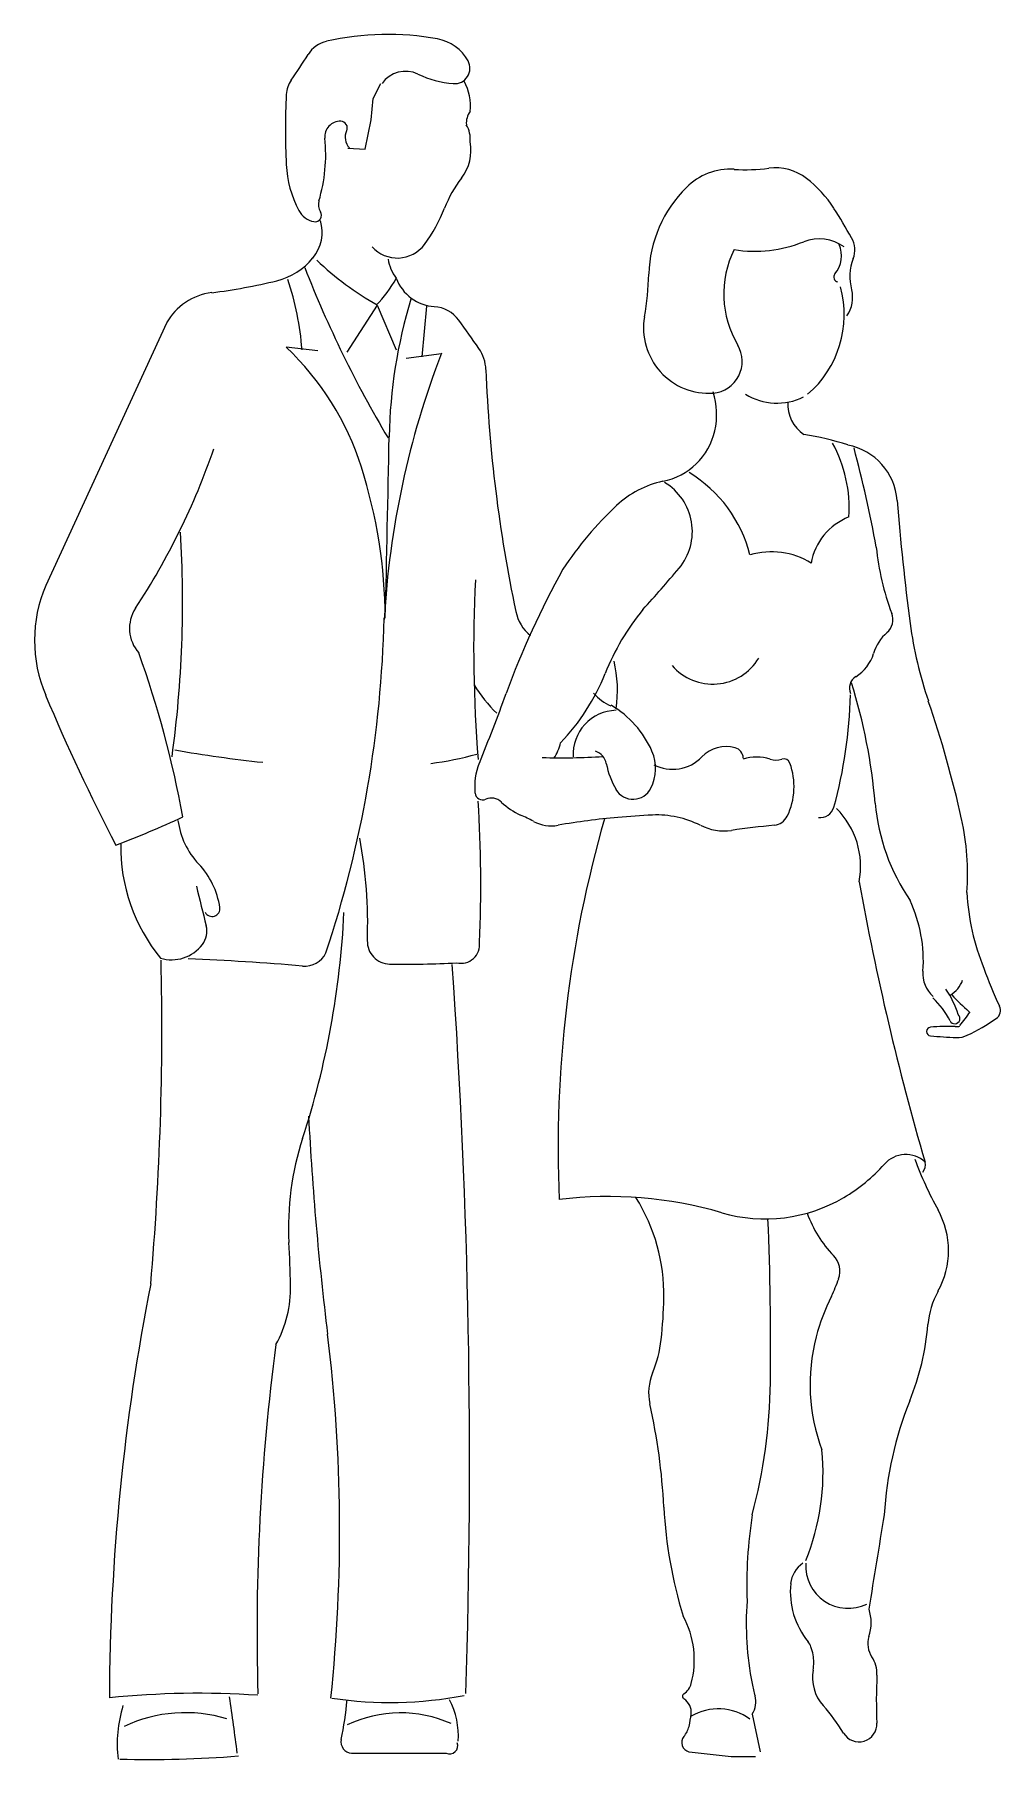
# Model space of a CAD drawing. Extents: x 7.07 to 8.08, y 18.57 to 20.38.
import ezdxf

# ---------------------------------------------------------------- set-up
doc = ezdxf.new("R2010")
doc.units = 0
doc.header["$LTSCALE"] = 0.4
doc.header["$MEASUREMENT"] = 0
doc.layers.add('PERSONA', color=31, linetype='CONTINUOUS')

msp = doc.modelspace()

# ---------------------------------------------------------------- linework, layer by layer
at = {"layer": 'PERSONA'}
for p, q in [((7.4254, 20.315), (7.4334, 20.3305)), ((7.4231, 20.2925), (7.4254, 20.315)), ((7.4169, 20.2619), (7.4231, 20.2925)), ((7.3988, 20.263), (7.4169, 20.2619)), ((7.4294, 20.0984), (7.3975, 20.0491)), ((7.4294, 20.0984), (7.4494, 20.0516)), ((7.4813, 20.0972), (7.4762, 20.0441)), ((7.2086, 20.0796), (7.0819, 19.8045)), ((7.3672, 20.0503), (7.3341, 20.0541)), ((7.4597, 20.0428), (7.4968, 20.0478)), ((7.8226, 18.6214), (7.8309, 18.5819)), ((7.4026, 18.5805), (7.5019, 18.5805)), ((7.7564, 18.5819), (7.8006, 18.5768)), ((7.8006, 18.5768), (7.8262, 18.5768))]:
    msp.add_line(p, q, dxfattribs=at)
for centre, radius, start, end in [((7.4407, 20.09), 0.2921, 79.7372, 102.7323), ((6.8624, 20.6687), 0.5825, 324.959, 328.1152), ((7.3832, 20.3447), 0.0309, 102.7323, 148.1152), ((7.4846, 20.3323), 0.0458, 28.7735, 79.7372), ((7.4592, 20.3136), 0.0299, 64.2463, 145.5974), ((7.5106, 20.3466), 0.0161, 265.4718, 28.7735), ((7.3626, 20.3179), 0.0285, 144.959, 177.3681), ((7.5175, 20.4345), 0.1043, 244.2463, 265.4718), ((7.4712, 20.3067), 0.0561, 354.391, 27.9534), ((8.1347, 20.2824), 0.8014, 177.3681, 182.6319), ((7.3909, 20.2749), 0.0163, 88.9993, 185.7552), ((7.3911, 20.2841), 0.00706, 335.0461, 88.9993), ((7.5425, 20.2893), 0.0196, 142.3011, 185.4126), ((7.206, 20.2562), 0.1695, 343.3224, 5.7552), ((7.4122, 20.2743), 0.0163, 155.0461, 222.9857), ((7.4987, 20.2726), 0.0284, 353.6326, 31.4157), ((7.4799, 20.2606), 0.0479, 322.424, 10.593), ((7.448, 20.2509), 0.114, 182.6319, 207.8979), ((7.7999, 20.1751), 0.0657, 86.6951, 134.7955), ((7.8152, 20.4405), 0.2002, 266.6951, 277.1793), ((7.8469, 20.1888), 0.0535, 52.3669, 97.1793), ((7.6185, 20.154), 0.127, 142.424, 158.7287), ((7.8477, 20.127), 0.1335, 134.7955, 178.2659), ((7.8041, 20.1332), 0.1237, 32.593, 52.3669), ((7.3812, 20.2037), 0.0134, 163.3224, 213.9204), ((7.3498, 20.2586), 0.1613, 323.2267, 338.7287), ((7.3684, 19.8546), 0.6408, 29.3685, 32.593), ((7.3673, 20.2082), 0.0227, 207.8979, 259.6312), ((7.3283, 20.1751), 0.0435, 321.0254, 15.999), ((7.3644, 20.1925), 0.00678, 259.6312, 33.9204), ((7.4506, 20.1832), 0.0355, 222.0182, 323.2267), ((7.8255, 20.2913), 0.1365, 260.7956, 292.0697), ((7.8931, 20.1245), 0.0434, 53.4518, 112.0697), ((7.887, 20.1499), 0.0293, 319.9069, 24.0711), ((7.9042, 20.1562), 0.026, 339.4649, 29.3685), ((7.308, 20.1915), 0.0695, 283.6347, 321.0254), ((7.603, 20.3995), 0.3475, 227.0119, 240.0265), ((7.4867, 20.1542), 0.0465, 189.5203, 216.6687), ((7.8987, 20.1101), 0.1058, 153.9631, 210.5389), ((7.9791, 20.1281), 0.054, 159.4649, 194.6025), ((8.4816, 20.5787), 1.2112, 201.3494, 210.7621), ((7.3526, 20.1774), 0.1094, 313.7732, 332.2264), ((7.4925, 20.1427), 0.046, 200.6415, 266.1109), ((7.3895, 20.1408), 0.3249, 350.2958, 358.2659), ((7.9133, 20.1277), 0.00508, 139.9069, 257.7661), ((7.2638, 20.0485), 0.0634, 97.1293, 150.5966), ((7.1798, 20.7201), 0.6135, 277.1293, 283.6347), ((7.0357, 20.0264), 0.316, 4.5741, 18.22), ((7.8095, 20.0881), 0.1096, 310.5837, 15.5034), ((7.8954, 20.1063), 0.0326, 324.3159, 14.6025), ((7.9733, 19.9503), 0.5314, 163.1102, 178.9094), ((7.487, 20.0622), 0.0346, 35.9423, 86.1109), ((5.907, 18.9167), 1.9862, 34.8913, 35.9423), ((7.7773, 20.0745), 0.0686, 170.2958, 273.6991), ((7.1303, 19.8387), 0.2966, 17.6547, 46.5778), ((7.7788, 20.0394), 0.0334, 275.0091, 30.5389), ((8.3569, 19.7172), 0.9215, 158.9716, 176.7815), ((7.5021, 20.0292), 0.0414, 2.1196, 34.8913), ((9.0251, 20.0855), 1.4826, 182.1196, 192.0001), ((7.7072, 19.9838), 0.0782, 347.2354, 17.5003), ((7.8488, 20.0582), 0.0626, 237.9982, 296.2273), ((7.898, 19.9946), 0.0382, 177.0293, 236.3464), ((7.7159, 19.9818), 0.0693, 280.8451, 347.2354), ((6.543, 20.1954), 0.7569, 326.766, 340.9099), ((-41.1889, 20.8862), 48.6397, 358.68527, 358.90945), ((7.8178, 19.617), 0.3509, 72.5571, 80.3105), ((7.7812, 19.885), 0.1432, 356.5026, 28.7093), ((7.9106, 19.8886), 0.0643, 4.4344, 78.9259), ((6.5858, 19.5921), 1.3901, 10.4633, 14.8601), ((6.9047, 19.7669), 0.5333, 0.349, 17.6547), ((7.7514, 19.8124), 0.1038, 102.5188, 133.0495), ((7.7, 19.861), 0.0599, 320.1958, 59.1182), ((7.6834, 19.802), 0.1412, 14.1141, 58.772), ((10.3829, 20.0803), 2.4154, 184.4344, 187.5119), ((7.9298, 19.6214), 0.3652, 133.0495, 146.7908), ((7.9475, 19.8166), 0.0641, 111.4375, 169.9459), ((6.0301, 19.7874), 1.1954, 352.1844, 3.5007), ((7.843, 19.762), 0.0778, 57.7881, 106.8951), ((8.2301, 19.8733), 0.2789, 185.9257, 200.5829), ((8.4286, 19.3745), 0.9202, 150.9409, 159.8692), ((6.8456, 20.5729), 1.172, 317.3832, 320.1958), ((7.2169, 19.747), 0.1467, 156.9221, 203.0779), ((8.9682, 19.7387), 1.4376, 177.1376, 184.6596), ((7.2084, 19.7594), 0.0386, 146.766, 221.5959), ((6.245, 19.7965), 1.192, 341.5545, 358.7314), ((7.6164, 19.7848), 0.0421, 190.2365, 231.4533), ((7.9048, 19.618), 0.2544, 140.6199, 158.2622), ((7.9519, 19.7688), 0.0183, 311.2765, 20.5829), ((8.4017, 19.8191), 0.417, 187.5119, 198.9923), ((7.9952, 19.7196), 0.0473, 131.2765, 163.1882), ((6.1609, 19.3677), 1.0824, 10.3365, 19.768), ((7.7812, 19.7573), 0.0563, 220.8466, 329.0087), ((7.9082, 19.7458), 0.0436, 302.1082, 343.1882), ((7.4591, 19.7956), 0.2254, 316.1902, 338.2622), ((7.55, 19.6947), 0.1314, 351.4375, 13.446), ((7.6629, 19.7811), 0.1546, 211.5293, 225.6931), ((7.939, 19.6967), 0.0144, 122.1082, 202.6794), ((7.3575, 19.5251), 0.5963, 4.9142, 17.2878), ((8.9274, 20.4576), 1.999, 202.5981, 207.5759), ((5.3488, 20.5034), 2.3601, 337.9708, 339.8692), ((7.6811, 19.6274), 0.0462, 91.5327, 182.9682), ((7.6934, 19.723), 0.0486, 220.3743, 247.1548), ((7.6227, 19.5894), 0.1035, 23.5421, 59.7913), ((7.4239, 19.7039), 0.5021, 344.7705, 358.4027), ((6.9337, 19.3138), 1.1354, 12.5055, 18.9923), ((7.5801, 19.6482), 0.0425, 324.4185, 348.3693), ((7.4482, 20.9352), 1.3234, 259.9539, 263.9853), ((7.4434, 19.9513), 0.336, 277.2084, 285.6213), ((7.6226, 20.3293), 0.7055, 268.3772, 273.5437), ((7.6531, 19.6146), 0.0169, 10.562, 72.1566), ((7.6757, 19.6125), 0.0457, 333.0961, 23.5421), ((7.7391, 19.655), 0.0432, 242.8073, 315.692), ((7.7954, 19.5999), 0.0356, 74.7258, 135.692), ((7.8018, 19.6232), 0.0115, 1.6969, 74.7258), ((7.8273, 19.5798), 0.0448, 71.6971, 108.3029), ((7.8476, 19.6411), 0.0197, 251.6971, 288.3029), ((7.8559, 19.616), 0.00672, 19.6205, 108.3029), ((7.5978, 19.5934), 0.0661, 157.9708, 185.6814), ((7.7508, 19.6329), 0.0825, 190.562, 210.8387), ((7.7937, 19.5938), 0.0728, 334.593, 19.6205), ((7.5401, 19.5877), 0.00807, 185.6814, 293.5548), ((7.6978, 19.6013), 0.0209, 210.8387, 333.0961), ((6.1528, 19.4905), 1.3853, 357.5164, 3.6305), ((7.5493, 19.5666), 0.015, 46.3824, 113.5548), ((7.6094, 19.6297), 0.0722, 226.3824, 245.8335), ((7.8941, 19.5759), 0.0147, 261.8417, 344.7705), ((7.8508, 19.5101), 0.0855, 349.0066, 45.0694), ((8.1621, 19.5943), 0.2112, 184.9142, 214.5915), ((6.8073, 20.4532), 0.9846, 290.7116, 295.1473), ((7.302, 19.5689), 0.0821, 187.5366, 223.3458), ((7.4857, 19.354), 0.23, 62.0899, 65.8335), ((7.6123, 19.593), 0.0405, 242.0899, 279.8063), ((7.7538, 18.7747), 0.79, 95.2377, 99.8063), ((8.8575, 19.2161), 1.2383, 163.8773, 182.5635), ((7.7517, 18.7969), 0.7676, 92.5023, 95.2377), ((7.7226, 19.4623), 0.1016, 63.3298, 92.5023), ((7.7932, 19.6027), 0.0555, 243.3298, 278.0142), ((7.9489, 18.4966), 1.0615, 95.5681, 98.0142), ((7.8443, 19.5698), 0.0167, 275.5681, 334.593), ((7.7818, 19.502), 0.2667, 355.8416, 12.5055), ((7.3425, 19.5297), 0.1818, 178.8231, 219.5828), ((6.9324, 19.4501), 0.4871, 357.9003, 10.6021), ((7.1803, 19.4541), 0.0852, 8.7007, 43.3458), ((10.7173, 19.9935), 2.827, 190.1816, 196.2995), ((14.7645, 21.334), 7.7474, 193.77605, 194.0915), ((8.2791, 19.4928), 0.2315, 182.5159, 202.7589), ((7.2564, 19.4657), 0.00821, 207.3809, 8.7007), ((6.4913, 19.5047), 0.9044, 341.972, 357.2622), ((7.8497, 19.4108), 0.1524, 356.0028, 24.6502), ((7.2277, 19.4421), 0.0232, 322.9328, 14.0915), ((7.2141, 19.4524), 0.0403, 252.9295, 322.9328), ((7.4429, 19.4314), 0.0238, 177.9003, 269.0566), ((7.5172, 19.4281), 0.0197, 256.892, 7.0189), ((4.1451, 19.3395), 3.0586, 354.9875, 1.3549), ((7.129, 16.8252), 2.5899, 85.0775, 87.7339), ((7.3534, 19.4304), 0.025, 265.0775, 333.6304), ((7.4594, 20.4298), 1.0223, 269.0566, 272.9915), ((-0.0361, 18.8841), 7.5624, 358.17158, 3.96666), ((8.4477, 19.5382), 0.4053, 199.4501, 205.505), ((8.0346, 19.3979), 0.033, 176.0028, 227.5504), ((8.0155, 19.4009), 0.0296, 299.5989, 339.9768), ((7.9585, 19.3129), 0.0798, 26.1284, 47.9297), ((7.943, 19.3252), 0.1, 17.1582, 34.0824), ((8.3187, 19.6539), 0.3999, 224.1738, 227.7942), ((8.035, 19.3505), 0.00548, 206.1284, 49.996), ((7.9307, 19.4372), 0.1444, 319.3788, 326.5508), ((7.9416, 19.5521), 0.2437, 295.9392, 304.1519), ((8.0725, 19.3591), 0.0105, 304.1519, 25.505), ((8.01, 19.3369), 0.00451, 95.006, 264.994), ((8.0281, 19.1302), 0.212, 87.9926, 95.006), ((8.0642, 19.9555), 0.6255, 264.994, 267.4804), ((8.0361, 19.3571), 0.0151, 267.9926, 286.2709), ((8.0378, 19.3544), 0.0238, 267.4804, 295.9392), ((10.6161, 19.4175), 3.263, 182.9736, 187.0063), ((7.6362, 19.1321), 0.2997, 161.972, 183.1349), ((7.9837, 19.1779), 0.03, 47.7957, 138.2876), ((7.8284, 19.3163), 0.178, 300.464, 318.2876), ((8.3478, 19.3329), 0.3776, 200.095, 208.9897), ((7.9929, 19.1969), 0.0114, 319.4614, 16.2995), ((7.6722, 18.7404), 0.4235, 73.7364, 97.0255), ((7.5383, 19.0609), 0.1918, 359.0215, 32.0782), ((7.8363, 19.3029), 0.1624, 253.7364, 300.464), ((7.9407, 19.1073), 0.0878, 330.9606, 28.9897), ((4.7394, 19.0087), 3.1026, 359.2656, 2.4349), ((8.0023, 19.1915), 0.1301, 200.251, 223.4984), ((5.9799, 19.0414), 1.3591, 1.2471, 3.1349), ((7.8905, 19.0855), 0.0241, 341.1301, 43.4984), ((7.7712, 19.1263), 0.1502, 333.5805, 341.1301), ((9.4254, 18.63), 2.2767, 168.7984, 179.7873), ((7.2158, 19.0683), 0.1229, 330.9752, 1.2471), ((8.106, 18.9599), 0.2236, 153.5805, 165.2577), ((8.0939, 19.0223), 0.0873, 150.9606, 175.1347), ((7.2661, 19.0656), 0.464, 353.6129, 359.0215), ((7.7318, 19.0531), 0.2761, 338.0306, 355.1347), ((9.5864, 18.7088), 2.2829, 172.4512, 181.6568), ((5.7035, 18.8138), 1.6866, 354.0224, 7.0063), ((7.5983, 19.0284), 0.1297, 337.5762, 353.6129), ((8.079, 18.967), 0.1957, 165.2577, 200.5733), ((7.768, 18.9584), 0.0539, 157.5762, 192.4257), ((7.2773, 18.9761), 0.5645, 345.042, 359.2656), ((7.0694, 18.8044), 0.6615, 2.9398, 12.4257), ((8.3361, 18.8093), 0.3755, 158.0306, 176.7848), ((7.6536, 18.8743), 0.2433, 337.8386, 5.6511), ((8.1974, 18.8624), 0.468, 182.9398, 197.1731), ((8.2987, 18.7568), 0.4817, 171.2065, 182.0109), ((-1.3582, 20.2892), 9.4329, 350.49469, 351.10323), ((7.8915, 18.7554), 0.0287, 122.9898, 174.4331), ((7.9232, 18.7766), 0.0444, 176.3041, 296.2661), ((7.9465, 18.75), 0.0839, 174.4331, 218.9157), ((8.1399, 18.7162), 0.3235, 175.7936, 191.1963), ((7.6672, 18.6784), 0.0948, 344.6984, 28.8606), ((7.9005, 18.7171), 0.0469, 342.0127, 17.9376), ((7.8663, 18.6852), 0.0192, 20.5244, 38.9157), ((7.9684, 18.695), 0.0245, 162.0127, 214.1978), ((7.8402, 18.6755), 0.047, 9.9362, 20.5244), ((7.841, 18.6756), 0.0462, 350.0141, 9.9362), ((7.9225, 18.6639), 0.031, 357.037, 34.1978), ((7.9302, 18.6599), 0.0444, 170.0141, 221.827), ((8.4426, 18.6369), 0.4898, 177.037, 182.9133), ((7.2423, 17.724), 0.9192, 86.1257, 95.8478), ((7.7414, 18.6577), 0.0178, 302.8528, 346.0222), ((7.9536, 18.6773), 0.1332, 190.3574, 196.074), ((7.295, 18.5899), 0.1381, 163.0052, 186.5219), ((4.3013, 18.2065), 3.0048, 7.1486, 8.2832), ((7.443, 19.0382), 0.4047, 261.3425, 281.0762), ((7.0016, 18.6746), 0.3982, 348.4202, 354.507), ((7.4319, 18.5984), 0.0827, 356.2737, 27.4384), ((7.7528, 18.6401), 0.00317, 122.8528, 237.0975), ((7.7419, 18.6233), 0.0169, 353.7795, 57.0975), ((7.7871, 18.5707), 0.0562, 53.8486, 120.4475), ((7.8039, 18.6342), 0.0226, 325.6958, 16.074), ((7.7567, 18.5047), 0.1884, 30.8921, 41.827), ((7.2283, 18.4731), 0.1498, 73.0604, 115.3665), ((7.4539, 18.4924), 0.1303, 65.9384, 115.3805), ((7.7302, 18.615), 0.027, 320.6654, 346.1549), ((7.6605, 18.6322), 0.0988, 346.1549, 353.7795), ((7.9346, 18.6111), 0.0188, 210.8921, 2.9133), ((7.4034, 18.5923), 0.0119, 168.4202, 266.2341), ((7.5054, 18.5882), 0.0085, 245.5647, 21.6597), ((7.7587, 18.5916), 0.00996, 140.6654, 256.1549), ((7.1898, 19.7641), 1.1903, 268.544, 274.537)]:
    msp.add_arc(centre, radius, start, end, dxfattribs=at)

doc.saveas('drawing.dxf')
